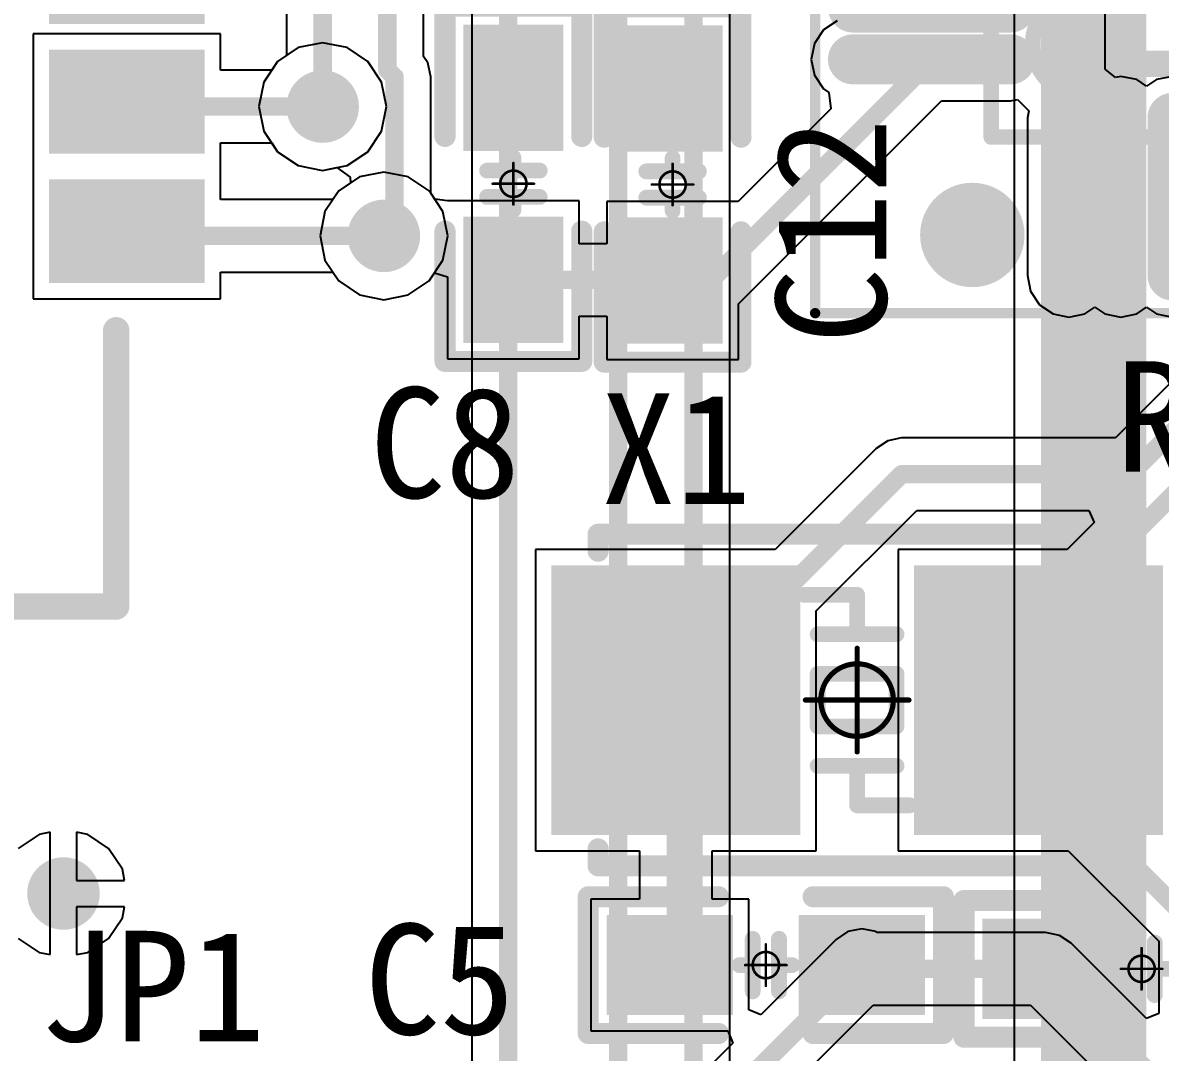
# Model space of a CAD drawing. Header units: millimetres. Extents: x 28 to 238, y 6 to 119.
# Drawn here: x 42.45 to 53.43, y 61.5 to 71.44 of the extents above; entities that cross this region are included whole.
import ezdxf

# ---------------------------------------------------------------- set-up
doc = ezdxf.new("R2010")
doc.units = ezdxf.units.MM
for name, color, linetype in [('BottomLayer', 5, 'Continuous'), ('KeepOutLayer', 6, 'Continuous'), ('Mechanical13', 56, 'Continuous'), ('Mechanical15', 56, 'Continuous'), ('MultiLayer', 9, 'Continuous'), ('TopLayer', 1, 'Continuous'), ('TopOverlay', 2, 'Continuous'), ('TopPaste', 8, 'Continuous'), ('TopSolder', 216, 'Continuous'), ('ViaHoleLayer', 16, 'Continuous')]:
    doc.layers.add(name, color=color, linetype=linetype)

# ---------------------------------------------------------------- blocks, each defined once
blk = doc.blocks.new('C_0603_M_17')
at = {"layer": 'Mechanical15'}
for points, const_width in [([(0.127, 0, 1), (-0.127, 0, 1)], 0.0254), ([(-0.006, 0.2, 1), (0.006, 0.2, 1)], 0.0127), ([(-0.206, 0, 1), (-0.194, 0, 1)], 0.0127), ([(-0.133, 0, 1), (-0.121, 0, 1)], 0.0127), ([(0.121, 0, 1), (0.133, 0, 1)], 0.0127), ([(0.194, 0, 1), (0.206, 0, 1)], 0.0127), ([(-0.006, -0.2, 1), (0.006, -0.2, 1)], 0.0127)]:
    blk.add_lwpolyline(points, format="xyb", close=True, dxfattribs=dict(at, const_width=const_width))
at = {"layer": 'Mechanical15', "const_width": 0.0254}
for points in [[(0, 0.2), (0, -0.2)], [(0.2, 0), (-0.2, 0)]]:
    blk.add_lwpolyline(points, dxfattribs=at)
at = {"layer": 'TopLayer'}
for points in [[(-1.435, -0.381), (-0.419, -0.381), (-1.435, 0.381), (-0.419, 0.381)], [(0.419, -0.381), (1.435, -0.381), (0.419, 0.381), (1.435, 0.381)]]:
    blk.add_solid(points, dxfattribs=at)
at = {"layer": 'TopOverlay'}
for points, const_width in [([(-0.457, 0.66), (-1.714, 0.66)], 0.203), ([(-1.714, 0.66), (-1.714, -0.66)], 0.203), ([(1.714, 0.66), (0.457, 0.66)], 0.203), ([(1.714, 0.66), (1.714, -0.66)], 0.203), ([(-0.127, 0.254), (-0.127, -0.254)], 0.152), ([(0.127, 0.254), (0.127, -0.254)], 0.152), ([(-0.127, 0), (-0.254, 0)], 0.152), ([(0.254, 0), (0.127, 0)], 0.152), ([(-0.457, -0.66), (-1.714, -0.66)], 0.203), ([(1.714, -0.66), (0.457, -0.66)], 0.203)]:
    blk.add_lwpolyline(points, dxfattribs=dict(at, const_width=const_width))
for points, const_width in [([(-1.765, 0.66, 1), (-1.664, 0.66, 1)], 0.102), ([(-1.765, 0.66, 1), (-1.664, 0.66, 1)], 0.102), ([(-0.508, 0.66, 1), (-0.406, 0.66, 1)], 0.102), ([(0.406, 0.66, 1), (0.508, 0.66, 1)], 0.102), ([(1.664, 0.66, 1), (1.765, 0.66, 1)], 0.102), ([(1.664, 0.66, 1), (1.765, 0.66, 1)], 0.102), ([(-0.165, 0.254, 1), (-0.089, 0.254, 1)], 0.0762), ([(0.089, 0.254, 1), (0.165, 0.254, 1)], 0.0762), ([(-0.292, 0, 1), (-0.216, 0, 1)], 0.0762), ([(-0.165, 0, 1), (-0.089, 0, 1)], 0.0762), ([(0.089, 0, 1), (0.165, 0, 1)], 0.0762), ([(0.216, 0, 1), (0.292, 0, 1)], 0.0762), ([(-0.165, -0.254, 1), (-0.089, -0.254, 1)], 0.0762), ([(0.089, -0.254, 1), (0.165, -0.254, 1)], 0.0762), ([(-1.765, -0.66, 1), (-1.664, -0.66, 1)], 0.102), ([(-1.765, -0.66, 1), (-1.664, -0.66, 1)], 0.102), ([(-0.508, -0.66, 1), (-0.406, -0.66, 1)], 0.102), ([(0.406, -0.66, 1), (0.508, -0.66, 1)], 0.102), ([(1.664, -0.66, 1), (1.765, -0.66, 1)], 0.102), ([(1.664, -0.66, 1), (1.765, -0.66, 1)], 0.102)]:
    blk.add_lwpolyline(points, format="xyb", close=True, dxfattribs=dict(at, const_width=const_width))
at = {"layer": 'TopPaste'}
for points in [[(-1.435, -0.381), (-0.419, -0.381), (-1.435, 0.381), (-0.419, 0.381)], [(0.419, -0.381), (1.435, -0.381), (0.419, 0.381), (1.435, 0.381)]]:
    blk.add_solid(points, dxfattribs=at)
at = {"layer": 'TopSolder'}
for points in [[(-1.537, -0.483), (-0.318, -0.483), (-1.537, 0.483), (-0.318, 0.483)], [(0.318, -0.483), (1.537, -0.483), (0.318, 0.483), (1.537, 0.483)]]:
    blk.add_solid(points, dxfattribs=at)
blk = doc.blocks.new('C_0603_M_18')
at = {"layer": 'Mechanical15'}
for points, const_width in [([(0.127, 0, 1), (-0.127, 0, 1)], 0.0254), ([(-0.006, 0.2, 1), (0.006, 0.2, 1)], 0.0127), ([(-0.206, 0, 1), (-0.194, 0, 1)], 0.0127), ([(-0.133, 0, 1), (-0.121, 0, 1)], 0.0127), ([(0.121, 0, 1), (0.133, 0, 1)], 0.0127), ([(0.194, 0, 1), (0.206, 0, 1)], 0.0127), ([(-0.006, -0.2, 1), (0.006, -0.2, 1)], 0.0127)]:
    blk.add_lwpolyline(points, format="xyb", close=True, dxfattribs=dict(at, const_width=const_width))
at = {"layer": 'Mechanical15', "const_width": 0.0254}
for points in [[(0, -0.2), (0, 0.2)], [(-0.2, 0), (0.2, 0)]]:
    blk.add_lwpolyline(points, dxfattribs=at)
at = {"layer": 'TopLayer'}
for points in [[(-1.435, -0.381), (-0.419, -0.381), (-1.435, 0.381), (-0.419, 0.381)], [(0.419, -0.381), (1.435, -0.381), (0.419, 0.381), (1.435, 0.381)]]:
    blk.add_solid(points, dxfattribs=at)
at = {"layer": 'TopOverlay'}
for points, const_width in [([(-1.714, 0.66), (-0.457, 0.66)], 0.203), ([(-1.714, -0.66), (-1.714, 0.66)], 0.203), ([(0.457, 0.66), (1.714, 0.66)], 0.203), ([(1.714, -0.66), (1.714, 0.66)], 0.203), ([(-0.127, -0.254), (-0.127, 0.254)], 0.152), ([(0.127, -0.254), (0.127, 0.254)], 0.152), ([(-0.254, 0), (-0.127, 0)], 0.152), ([(0.127, 0), (0.254, 0)], 0.152), ([(-1.714, -0.66), (-0.457, -0.66)], 0.203), ([(0.457, -0.66), (1.714, -0.66)], 0.203)]:
    blk.add_lwpolyline(points, dxfattribs=dict(at, const_width=const_width))
for points, const_width in [([(-1.765, 0.66, 1), (-1.664, 0.66, 1)], 0.102), ([(-1.765, 0.66, 1), (-1.664, 0.66, 1)], 0.102), ([(-0.508, 0.66, 1), (-0.406, 0.66, 1)], 0.102), ([(0.406, 0.66, 1), (0.508, 0.66, 1)], 0.102), ([(1.664, 0.66, 1), (1.765, 0.66, 1)], 0.102), ([(1.664, 0.66, 1), (1.765, 0.66, 1)], 0.102), ([(-0.165, 0.254, 1), (-0.089, 0.254, 1)], 0.0762), ([(0.089, 0.254, 1), (0.165, 0.254, 1)], 0.0762), ([(-0.292, 0, 1), (-0.216, 0, 1)], 0.0762), ([(-0.165, 0, 1), (-0.089, 0, 1)], 0.0762), ([(0.089, 0, 1), (0.165, 0, 1)], 0.0762), ([(0.216, 0, 1), (0.292, 0, 1)], 0.0762), ([(-0.165, -0.254, 1), (-0.089, -0.254, 1)], 0.0762), ([(0.089, -0.254, 1), (0.165, -0.254, 1)], 0.0762), ([(-1.765, -0.66, 1), (-1.664, -0.66, 1)], 0.102), ([(-1.765, -0.66, 1), (-1.664, -0.66, 1)], 0.102), ([(-0.508, -0.66, 1), (-0.406, -0.66, 1)], 0.102), ([(0.406, -0.66, 1), (0.508, -0.66, 1)], 0.102), ([(1.664, -0.66, 1), (1.765, -0.66, 1)], 0.102), ([(1.664, -0.66, 1), (1.765, -0.66, 1)], 0.102)]:
    blk.add_lwpolyline(points, format="xyb", close=True, dxfattribs=dict(at, const_width=const_width))
at = {"layer": 'TopPaste'}
for points in [[(-1.435, -0.381), (-0.419, -0.381), (-1.435, 0.381), (-0.419, 0.381)], [(0.419, -0.381), (1.435, -0.381), (0.419, 0.381), (1.435, 0.381)]]:
    blk.add_solid(points, dxfattribs=at)
at = {"layer": 'TopSolder'}
for points in [[(-1.537, -0.483), (-0.318, -0.483), (-1.537, 0.483), (-0.318, 0.483)], [(0.318, -0.483), (1.537, -0.483), (0.318, 0.483), (1.537, 0.483)]]:
    blk.add_solid(points, dxfattribs=at)
blk = doc.blocks.new('C_0603_M_20')
at = {"layer": 'Mechanical15'}
for points, const_width in [([(0.127, 0, 1), (-0.127, 0, 1)], 0.0254), ([(-0.006, 0.2, 1), (0.006, 0.2, 1)], 0.0127), ([(-0.206, 0, 1), (-0.194, 0, 1)], 0.0127), ([(-0.133, 0, 1), (-0.121, 0, 1)], 0.0127), ([(0.121, 0, 1), (0.133, 0, 1)], 0.0127), ([(0.194, 0, 1), (0.206, 0, 1)], 0.0127), ([(-0.006, -0.2, 1), (0.006, -0.2, 1)], 0.0127)]:
    blk.add_lwpolyline(points, format="xyb", close=True, dxfattribs=dict(at, const_width=const_width))
at = {"layer": 'Mechanical15', "const_width": 0.0254}
for points in [[(0, 0.2), (0, -0.2)], [(-0.2, 0), (0.2, 0)]]:
    blk.add_lwpolyline(points, dxfattribs=at)
at = {"layer": 'TopLayer'}
for points in [[(-1.435, -0.381), (-0.419, -0.381), (-1.435, 0.381), (-0.419, 0.381)], [(0.419, -0.381), (1.435, -0.381), (0.419, 0.381), (1.435, 0.381)]]:
    blk.add_solid(points, dxfattribs=at)
at = {"layer": 'TopOverlay'}
for points, const_width in [([(-1.714, 0.66), (-0.457, 0.66)], 0.203), ([(-1.714, 0.66), (-1.714, -0.66)], 0.203), ([(0.457, 0.66), (1.714, 0.66)], 0.203), ([(1.714, 0.66), (1.714, -0.66)], 0.203), ([(-0.127, 0.254), (-0.127, -0.254)], 0.152), ([(0.127, 0.254), (0.127, -0.254)], 0.152), ([(-0.254, 0), (-0.127, 0)], 0.152), ([(0.127, 0), (0.254, 0)], 0.152), ([(-1.714, -0.66), (-0.457, -0.66)], 0.203), ([(0.457, -0.66), (1.714, -0.66)], 0.203)]:
    blk.add_lwpolyline(points, dxfattribs=dict(at, const_width=const_width))
for points, const_width in [([(-1.765, 0.66, 1), (-1.664, 0.66, 1)], 0.102), ([(-1.765, 0.66, 1), (-1.664, 0.66, 1)], 0.102), ([(-0.508, 0.66, 1), (-0.406, 0.66, 1)], 0.102), ([(0.406, 0.66, 1), (0.508, 0.66, 1)], 0.102), ([(1.664, 0.66, 1), (1.765, 0.66, 1)], 0.102), ([(1.664, 0.66, 1), (1.765, 0.66, 1)], 0.102), ([(-0.165, 0.254, 1), (-0.089, 0.254, 1)], 0.0762), ([(0.089, 0.254, 1), (0.165, 0.254, 1)], 0.0762), ([(-0.292, 0, 1), (-0.216, 0, 1)], 0.0762), ([(-0.165, 0, 1), (-0.089, 0, 1)], 0.0762), ([(0.089, 0, 1), (0.165, 0, 1)], 0.0762), ([(0.216, 0, 1), (0.292, 0, 1)], 0.0762), ([(-0.165, -0.254, 1), (-0.089, -0.254, 1)], 0.0762), ([(0.089, -0.254, 1), (0.165, -0.254, 1)], 0.0762), ([(-1.765, -0.66, 1), (-1.664, -0.66, 1)], 0.102), ([(-1.765, -0.66, 1), (-1.664, -0.66, 1)], 0.102), ([(-0.508, -0.66, 1), (-0.406, -0.66, 1)], 0.102), ([(0.406, -0.66, 1), (0.508, -0.66, 1)], 0.102), ([(1.664, -0.66, 1), (1.765, -0.66, 1)], 0.102), ([(1.664, -0.66, 1), (1.765, -0.66, 1)], 0.102)]:
    blk.add_lwpolyline(points, format="xyb", close=True, dxfattribs=dict(at, const_width=const_width))
at = {"layer": 'TopPaste'}
for points in [[(-1.435, -0.381), (-0.419, -0.381), (-1.435, 0.381), (-0.419, 0.381)], [(0.419, -0.381), (1.435, -0.381), (0.419, 0.381), (1.435, 0.381)]]:
    blk.add_solid(points, dxfattribs=at)
at = {"layer": 'TopSolder'}
for points in [[(-1.537, -0.483), (-0.318, -0.483), (-1.537, 0.483), (-0.318, 0.483)], [(0.318, -0.483), (1.537, -0.483), (0.318, 0.483), (1.537, 0.483)]]:
    blk.add_solid(points, dxfattribs=at)
blk = doc.blocks.new('C_0603_M_22')
at = {"layer": 'Mechanical15'}
for points, const_width in [([(0.127, 0, 1), (-0.127, 0, 1)], 0.0254), ([(-0.006, 0.2, 1), (0.006, 0.2, 1)], 0.0127), ([(-0.206, 0, 1), (-0.194, 0, 1)], 0.0127), ([(-0.133, 0, 1), (-0.121, 0, 1)], 0.0127), ([(0.121, 0, 1), (0.133, 0, 1)], 0.0127), ([(0.194, 0, 1), (0.206, 0, 1)], 0.0127), ([(-0.006, -0.2, 1), (0.006, -0.2, 1)], 0.0127)]:
    blk.add_lwpolyline(points, format="xyb", close=True, dxfattribs=dict(at, const_width=const_width))
at = {"layer": 'Mechanical15', "const_width": 0.0254}
for points in [[(0, 0.2), (0, -0.2)], [(-0.2, 0), (0.2, 0)]]:
    blk.add_lwpolyline(points, dxfattribs=at)
at = {"layer": 'TopLayer'}
for points in [[(-1.435, -0.381), (-0.419, -0.381), (-1.435, 0.381), (-0.419, 0.381)], [(0.419, -0.381), (1.435, -0.381), (0.419, 0.381), (1.435, 0.381)]]:
    blk.add_solid(points, dxfattribs=at)
at = {"layer": 'TopOverlay'}
for points, const_width in [([(-1.714, 0.66), (-0.457, 0.66)], 0.203), ([(-1.714, 0.66), (-1.714, -0.66)], 0.203), ([(0.457, 0.66), (1.714, 0.66)], 0.203), ([(1.714, 0.66), (1.714, -0.66)], 0.203), ([(-0.127, 0.254), (-0.127, -0.254)], 0.152), ([(0.127, 0.254), (0.127, -0.254)], 0.152), ([(-0.254, 0), (-0.127, 0)], 0.152), ([(0.127, 0), (0.254, 0)], 0.152), ([(-1.714, -0.66), (-0.457, -0.66)], 0.203), ([(0.457, -0.66), (1.714, -0.66)], 0.203)]:
    blk.add_lwpolyline(points, dxfattribs=dict(at, const_width=const_width))
for points, const_width in [([(-1.765, 0.66, 1), (-1.664, 0.66, 1)], 0.102), ([(-1.765, 0.66, 1), (-1.664, 0.66, 1)], 0.102), ([(-0.508, 0.66, 1), (-0.406, 0.66, 1)], 0.102), ([(0.406, 0.66, 1), (0.508, 0.66, 1)], 0.102), ([(1.664, 0.66, 1), (1.765, 0.66, 1)], 0.102), ([(1.664, 0.66, 1), (1.765, 0.66, 1)], 0.102), ([(-0.165, 0.254, 1), (-0.089, 0.254, 1)], 0.0762), ([(0.089, 0.254, 1), (0.165, 0.254, 1)], 0.0762), ([(-0.292, 0, 1), (-0.216, 0, 1)], 0.0762), ([(-0.165, 0, 1), (-0.089, 0, 1)], 0.0762), ([(0.089, 0, 1), (0.165, 0, 1)], 0.0762), ([(0.216, 0, 1), (0.292, 0, 1)], 0.0762), ([(-0.165, -0.254, 1), (-0.089, -0.254, 1)], 0.0762), ([(0.089, -0.254, 1), (0.165, -0.254, 1)], 0.0762), ([(-1.765, -0.66, 1), (-1.664, -0.66, 1)], 0.102), ([(-1.765, -0.66, 1), (-1.664, -0.66, 1)], 0.102), ([(-0.508, -0.66, 1), (-0.406, -0.66, 1)], 0.102), ([(0.406, -0.66, 1), (0.508, -0.66, 1)], 0.102), ([(1.664, -0.66, 1), (1.765, -0.66, 1)], 0.102), ([(1.664, -0.66, 1), (1.765, -0.66, 1)], 0.102)]:
    blk.add_lwpolyline(points, format="xyb", close=True, dxfattribs=dict(at, const_width=const_width))
at = {"layer": 'TopPaste'}
for points in [[(-1.435, -0.381), (-0.419, -0.381), (-1.435, 0.381), (-0.419, 0.381)], [(0.419, -0.381), (1.435, -0.381), (0.419, 0.381), (1.435, 0.381)]]:
    blk.add_solid(points, dxfattribs=at)
at = {"layer": 'TopSolder'}
for points in [[(-1.537, -0.483), (-0.318, -0.483), (-1.537, 0.483), (-0.318, 0.483)], [(0.318, -0.483), (1.537, -0.483), (0.318, 0.483), (1.537, 0.483)]]:
    blk.add_solid(points, dxfattribs=at)
blk = doc.blocks.new('MX_1_25_LS_3P_33')
at = {"layer": 'TopLayer'}
for points in [[(3.339, 1.611), (4.139, 1.611), (3.339, 2.911), (4.139, 2.911)], [(4.589, 1.611), (5.389, 1.611), (4.589, 2.911), (5.389, 2.911)]]:
    blk.add_solid(points, dxfattribs=at)
at = {"layer": 'TopOverlay', "const_width": 0.254}
for points in [[(8.613, 2.159), (5.946, 2.159)], [(8.613, 1.168), (8.613, 2.159)]]:
    blk.add_lwpolyline(points, dxfattribs=at)
at = {"layer": 'TopOverlay', "const_width": 0.127}
for points in [[(5.882, 2.159, 1), (6.009, 2.159, 1)], [(8.549, 2.159, 1), (8.676, 2.159, 1)], [(8.549, 2.159, 1), (8.676, 2.159, 1)], [(8.549, 1.168, 1), (8.676, 1.168, 1)]]:
    blk.add_lwpolyline(points, format="xyb", close=True, dxfattribs=at)
at = {"layer": 'TopPaste'}
for points in [[(3.339, 1.611), (4.139, 1.611), (3.339, 2.911), (4.139, 2.911)], [(4.589, 1.611), (5.389, 1.611), (4.589, 2.911), (5.389, 2.911)]]:
    blk.add_solid(points, dxfattribs=at)
at = {"layer": 'TopSolder'}
for points in [[(1.988, 1.509), (2.991, 1.509), (1.988, 3.012), (2.991, 3.012)], [(3.238, 1.509), (4.241, 1.509), (3.238, 3.012), (4.241, 3.012)], [(4.488, 1.509), (5.491, 1.509), (4.488, 3.012), (5.491, 3.012)]]:
    blk.add_solid(points, dxfattribs=at)
blk = doc.blocks.new('LQFP48_7X7_N_57')
at = {"layer": 'Mechanical13', "const_width": 0.15}
for points in [[(-3.5, -3.5), (-3.5, 3.5)], [(-3.5, -3.5), (3.5, -3.5)]]:
    blk.add_lwpolyline(points, dxfattribs=at)
at = {"layer": 'Mechanical13'}
for points, const_width in [([(-2.1, -2.6, 1), (-3.1, -2.6, 1)], 0.15), ([(-3.137, -2.6, 1), (-3.062, -2.6, 1)], 0.075), ([(-2.138, -2.6, 1), (-2.063, -2.6, 1)], 0.075), ([(-3.538, -3.5, 1), (-3.463, -3.5, 1)], 0.075), ([(-3.538, -3.5, 1), (-3.463, -3.5, 1)], 0.075)]:
    blk.add_lwpolyline(points, format="xyb", close=True, dxfattribs=dict(at, const_width=const_width))
at = {"layer": 'Mechanical15', "const_width": 0.1}
for points in [[(-5.2, 5.2), (-5.2, -5.2)], [(-5.2, -5.2), (5.2, -5.2)]]:
    blk.add_lwpolyline(points, dxfattribs=at)
at = {"layer": 'Mechanical15', "const_width": 0.05}
blk.add_lwpolyline([(-5.225, -5.2, 1), (-5.175, -5.2, 1)], format="xyb", close=True, dxfattribs=at)
blk.add_lwpolyline([(-5.225, -5.2, 1), (-5.175, -5.2, 1)], format="xyb", close=True, dxfattribs=at)
at = {"layer": 'TopLayer', "const_width": 0.279}
for points in [[(-4.836, -2.75), (-3.315, -2.75)], [(-2.75, -4.836), (-2.75, -3.315)], [(-2.25, -4.836), (-2.25, -3.315)], [(-1.75, -4.836), (-1.75, -3.315)]]:
    blk.add_lwpolyline(points, dxfattribs=at)
at = {"layer": 'TopLayer', "const_width": 0.14}
for points in [[(-4.906, -2.75, 1), (-4.766, -2.75, 1)], [(-3.385, -2.75, 1), (-3.245, -2.75, 1)], [(-2.82, -3.315, 1), (-2.68, -3.315, 1)], [(-2.32, -3.315, 1), (-2.18, -3.315, 1)], [(-1.82, -3.315, 1), (-1.68, -3.315, 1)], [(-2.82, -4.836, 1), (-2.68, -4.836, 1)], [(-2.32, -4.836, 1), (-2.18, -4.836, 1)], [(-1.82, -4.836, 1), (-1.68, -4.836, 1)]]:
    blk.add_lwpolyline(points, format="xyb", close=True, dxfattribs=at)
at = {"layer": 'TopOverlay', "const_width": 0.254}
for points in [[(-2.794, -2.794), (-2.794, 2.794)], [(-2.794, -2.794), (2.794, -2.794)]]:
    blk.add_lwpolyline(points, dxfattribs=at)
at = {"layer": 'TopOverlay'}
for points, const_width in [([(-2.857, -2.794, 1), (-2.731, -2.794, 1)], 0.127), ([(-2.857, -2.794, 1), (-2.731, -2.794, 1)], 0.127), ([(-3.433, -4.445, 1), (-3.933, -4.445, 1)], 0.508), ([(-4.06, -4.445, 1), (-3.806, -4.445, 1)], 0.254), ([(-3.56, -4.445, 1), (-3.306, -4.445, 1)], 0.254)]:
    blk.add_lwpolyline(points, format="xyb", close=True, dxfattribs=dict(at, const_width=const_width))
at = {"layer": 'TopPaste', "const_width": 0.279}
for points in [[(-4.836, -2.75), (-3.315, -2.75)], [(-2.75, -4.836), (-2.75, -3.315)], [(-2.25, -4.836), (-2.25, -3.315)], [(-1.75, -4.836), (-1.75, -3.315)]]:
    blk.add_lwpolyline(points, dxfattribs=at)
at = {"layer": 'TopPaste', "const_width": 0.14}
for points in [[(-4.906, -2.75, 1), (-4.766, -2.75, 1)], [(-3.385, -2.75, 1), (-3.245, -2.75, 1)], [(-2.82, -3.315, 1), (-2.68, -3.315, 1)], [(-2.32, -3.315, 1), (-2.18, -3.315, 1)], [(-1.82, -3.315, 1), (-1.68, -3.315, 1)], [(-2.82, -4.836, 1), (-2.68, -4.836, 1)], [(-2.32, -4.836, 1), (-2.18, -4.836, 1)], [(-1.82, -4.836, 1), (-1.68, -4.836, 1)]]:
    blk.add_lwpolyline(points, format="xyb", close=True, dxfattribs=at)
at = {"layer": 'TopSolder', "const_width": 0.483}
for points in [[(-4.836, -2.25), (-3.315, -2.25)], [(-4.836, -2.75), (-3.315, -2.75)], [(-2.75, -4.836), (-2.75, -3.315)], [(-2.25, -4.836), (-2.25, -3.315)], [(-1.75, -4.836), (-1.75, -3.315)]]:
    blk.add_lwpolyline(points, dxfattribs=at)
at = {"layer": 'TopSolder', "const_width": 0.241}
for points in [[(-4.956, -2.25, 1), (-4.715, -2.25, 1)], [(-3.436, -2.25, 1), (-3.194, -2.25, 1)], [(-4.956, -2.75, 1), (-4.715, -2.75, 1)], [(-3.436, -2.75, 1), (-3.194, -2.75, 1)], [(-2.871, -3.315, 1), (-2.629, -3.315, 1)], [(-2.371, -3.315, 1), (-2.129, -3.315, 1)], [(-1.871, -3.315, 1), (-1.629, -3.315, 1)], [(-2.871, -4.836, 1), (-2.629, -4.836, 1)], [(-2.371, -4.836, 1), (-2.129, -4.836, 1)], [(-1.871, -4.836, 1), (-1.629, -4.836, 1)]]:
    blk.add_lwpolyline(points, format="xyb", close=True, dxfattribs=at)
blk = doc.blocks.new('OSC_5032_2P_60')
at = {"layer": 'Mechanical15', "const_width": 0.05}
for points in [[(0, -0.5), (0, 0.5)], [(-0.5, 0), (0.5, 0)]]:
    blk.add_lwpolyline(points, dxfattribs=at)
at = {"layer": 'Mechanical15'}
for points, const_width in [([(-0.012, 0.5, 1), (0.013, 0.5, 1)], 0.025), ([(0.35, 0, 1), (-0.35, 0, 1)], 0.05), ([(-0.512, 0, 1), (-0.487, 0, 1)], 0.025), ([(-0.362, 0, 1), (-0.337, 0, 1)], 0.025), ([(0.338, 0, 1), (0.363, 0, 1)], 0.025), ([(0.488, 0, 1), (0.513, 0, 1)], 0.025), ([(-0.012, -0.5, 1), (0.013, -0.5, 1)], 0.025)]:
    blk.add_lwpolyline(points, format="xyb", close=True, dxfattribs=dict(at, const_width=const_width))
at = {"layer": 'TopLayer'}
for points in [[(-0.65, -1.2), (-0.65, 1.2), (-2.85, -1.2), (-2.85, 1.2)], [(2.85, -1.2), (2.85, 1.2), (0.65, -1.2), (0.65, 1.2)]]:
    blk.add_solid(points, dxfattribs=at)
at = {"layer": 'TopOverlay'}
for points, const_width in [([(-2.5, 1.437), (-2.5, 1.6)], 0.203), ([(-2.5, 1.6), (2.5, 1.6)], 0.203), ([(2.5, 1.437), (2.5, 1.6)], 0.203), ([(-0.508, 1.016), (0, 1.016)], 0.152), ([(0, 0.635), (0, 1.016)], 0.152), ([(-0.381, 0.635), (0.381, 0.635)], 0.152), ([(-0.381, -0.254), (-0.381, 0.254)], 0.152), ([(-0.381, 0.254), (0.381, 0.254)], 0.152), ([(0.381, -0.254), (0.381, 0.254)], 0.152), ([(-0.381, -0.254), (0.381, -0.254)], 0.152), ([(-0.381, -0.635), (0.381, -0.635)], 0.152), ([(0, -1.016), (0, -0.635)], 0.152), ([(0, -1.016), (0.381, -1.016)], 0.152), ([(0.381, -1.016), (0.508, -1.016)], 0.152), ([(-2.5, -1.6), (-2.5, -1.437)], 0.203), ([(2.5, -1.6), (2.5, -1.437)], 0.203), ([(-2.5, -1.6), (2.5, -1.6)], 0.203)]:
    blk.add_lwpolyline(points, dxfattribs=dict(at, const_width=const_width))
for points, const_width in [([(-2.551, 1.6, 1), (-2.449, 1.6, 1)], 0.102), ([(-2.551, 1.6, 1), (-2.449, 1.6, 1)], 0.102), ([(2.449, 1.6, 1), (2.551, 1.6, 1)], 0.102), ([(2.449, 1.6, 1), (2.551, 1.6, 1)], 0.102), ([(-2.551, 1.437, 1), (-2.449, 1.437, 1)], 0.102), ([(2.449, 1.437, 1), (2.551, 1.437, 1)], 0.102), ([(-0.546, 1.016, 1), (-0.47, 1.016, 1)], 0.0762), ([(-0.038, 1.016, 1), (0.038, 1.016, 1)], 0.0762), ([(-0.038, 1.016, 1), (0.038, 1.016, 1)], 0.0762), ([(-0.419, 0.635, 1), (-0.343, 0.635, 1)], 0.0762), ([(-0.038, 0.635, 1), (0.038, 0.635, 1)], 0.0762), ([(0.343, 0.635, 1), (0.419, 0.635, 1)], 0.0762), ([(-0.419, 0.254, 1), (-0.343, 0.254, 1)], 0.0762), ([(-0.419, 0.254, 1), (-0.343, 0.254, 1)], 0.0762), ([(0.343, 0.254, 1), (0.419, 0.254, 1)], 0.0762), ([(0.343, 0.254, 1), (0.419, 0.254, 1)], 0.0762), ([(-0.419, -0.254, 1), (-0.343, -0.254, 1)], 0.0762), ([(-0.419, -0.254, 1), (-0.343, -0.254, 1)], 0.0762), ([(0.343, -0.254, 1), (0.419, -0.254, 1)], 0.0762), ([(0.343, -0.254, 1), (0.419, -0.254, 1)], 0.0762), ([(-0.419, -0.635, 1), (-0.343, -0.635, 1)], 0.0762), ([(-0.038, -0.635, 1), (0.038, -0.635, 1)], 0.0762), ([(0.343, -0.635, 1), (0.419, -0.635, 1)], 0.0762), ([(-0.038, -1.016, 1), (0.038, -1.016, 1)], 0.0762), ([(-0.038, -1.016, 1), (0.038, -1.016, 1)], 0.0762), ([(0.343, -1.016, 1), (0.419, -1.016, 1)], 0.0762), ([(0.343, -1.016, 1), (0.419, -1.016, 1)], 0.0762), ([(0.47, -1.016, 1), (0.546, -1.016, 1)], 0.0762), ([(-2.551, -1.437, 1), (-2.449, -1.437, 1)], 0.102), ([(2.449, -1.437, 1), (2.551, -1.437, 1)], 0.102), ([(-2.551, -1.6, 1), (-2.449, -1.6, 1)], 0.102), ([(-2.551, -1.6, 1), (-2.449, -1.6, 1)], 0.102), ([(2.449, -1.6, 1), (2.551, -1.6, 1)], 0.102), ([(2.449, -1.6, 1), (2.551, -1.6, 1)], 0.102)]:
    blk.add_lwpolyline(points, format="xyb", close=True, dxfattribs=dict(at, const_width=const_width))
at = {"layer": 'TopPaste'}
for points in [[(-0.65, -1.2), (-0.65, 1.2), (-2.85, -1.2), (-2.85, 1.2)], [(2.85, -1.2), (2.85, 1.2), (0.65, -1.2), (0.65, 1.2)]]:
    blk.add_solid(points, dxfattribs=at)
at = {"layer": 'TopSolder'}
for points in [[(-0.548, -1.302), (-0.548, 1.302), (-2.952, -1.302), (-2.952, 1.302)], [(2.952, -1.302), (2.952, 1.302), (0.548, -1.302), (0.548, 1.302)]]:
    blk.add_solid(points, dxfattribs=at)

msp = doc.modelspace()

# ---------------------------------------------------------------- linework, layer by layer
msp.add_circle((70.558, 67.272), 39.25)
at = {"layer": 'BottomLayer'}
for p, q in [((44.995, 80.379), (44.995, 71.12)), ((52.018, 80.46), (52.018, 54.626)), ((46.318, 71.111), (46.318, 79.676)), ((46.784, 79.364), (46.784, 60.918)), ((49.273, 52.488), (49.273, 73.648)), ((44.909, 71.062), (44.775, 70.863)), ((44.995, 71.12), (44.909, 71.062)), ((46.36, 71.048), (46.318, 71.111)), ((46.387, 70.914), (46.36, 71.048)), ((44.775, 70.863), (44.729, 70.627)), ((46.387, 69.791), (46.387, 70.914)), ((46.387, 70.914), (46.387, 70.914)), ((44.729, 70.627), (44.775, 70.391)), ((44.775, 70.391), (44.909, 70.191)), ((44.909, 70.191), (45.109, 70.058)), ((45.109, 70.058), (45.344, 70.011)), ((45.344, 70.011), (45.48, 70.038)), ((45.48, 70.038), (45.61, 69.946)), ((45.61, 69.946), (45.614, 69.891)), ((45.614, 69.891), (45.5, 69.815)), ((45.5, 69.815), (45.366, 69.615)), ((46.504, 69.615), (46.387, 69.791)), ((45.366, 69.615), (45.32, 69.379)), ((46.551, 69.379), (46.504, 69.615)), ((45.32, 69.379), (45.366, 69.144)), ((46.504, 69.144), (46.551, 69.379)), ((45.366, 69.144), (45.5, 68.944)), ((46.371, 68.944), (46.504, 69.144)), ((45.5, 68.944), (45.7, 68.81)), ((46.171, 68.81), (46.371, 68.944)), ((45.7, 68.81), (45.935, 68.763)), ((45.935, 68.763), (46.171, 68.81)), ((42.606, 63.601), (42.406, 63.468)), ((42.715, 63.623), (42.606, 63.601)), ((42.715, 63.032), (42.715, 63.623)), ((43.077, 63.601), (42.969, 63.623)), ((42.969, 63.623), (42.969, 63.159)), ((43.277, 63.468), (43.077, 63.601)), ((43.411, 63.268), (43.277, 63.468)), ((43.432, 63.159), (43.411, 63.268)), ((42.969, 63.159), (43.432, 63.159)), ((42.715, 62.442), (42.715, 63.032)), ((43.432, 62.905), (42.969, 62.905)), ((42.969, 62.905), (42.969, 62.442)), ((43.411, 62.797), (43.432, 62.905)), ((43.277, 62.597), (43.411, 62.797)), ((42.406, 62.597), (42.606, 62.463)), ((43.077, 62.463), (43.277, 62.597)), ((42.606, 62.463), (42.715, 62.442)), ((42.969, 62.442), (43.077, 62.463))]:
    msp.add_line(p, q, dxfattribs=at)
for points, const_width in [([(52.787, 50.783), (52.787, 87.725)], 1.016), ([(45.344, 70.627), (45.344, 80.379)], 0.178), ([(47.134, 60.425), (47.134, 79.857)], 0.178), ([(45.968, 70.983), (45.968, 79.821)], 0.178), ([(48.196, 52.346), (48.196, 74.945)], 0.178), ([(48.923, 52.343), (48.923, 74.141)], 0.178), ([(45.968, 70.983), (46.037, 70.914)], 0.178), ([(46.037, 69.481), (46.037, 70.914)], 0.178), ([(45.935, 69.379), (46.037, 69.481)], 0.178)]:
    msp.add_lwpolyline(points, dxfattribs=dict(at, const_width=const_width))
for points, const_width in [([(45.924, 70.983, 1), (46.013, 70.983, 1)], 0.0889), ([(45.924, 70.983, 1), (46.013, 70.983, 1)], 0.0889), ([(45.169, 70.627, 1), (45.519, 70.627, 1)], 0.35), ([(45.993, 70.914, 1), (46.082, 70.914, 1)], 0.0889), ([(45.993, 70.914, 1), (46.082, 70.914, 1)], 0.0889), ([(45.3, 70.627, 1), (45.389, 70.627, 1)], 0.0889), ([(45.76, 69.379, 1), (46.11, 69.379, 1)], 0.35), ([(45.993, 69.481, 1), (46.082, 69.481, 1)], 0.0889), ([(45.993, 69.481, 1), (46.082, 69.481, 1)], 0.0889), ([(45.891, 69.379, 1), (45.98, 69.379, 1)], 0.0889), ([(42.667, 63.032, 1), (43.017, 63.032, 1)], 0.35)]:
    msp.add_lwpolyline(points, format="xyb", close=True, dxfattribs=dict(at, const_width=const_width))
at = {"layer": 'KeepOutLayer', "const_width": 0.00645}
msp.add_lwpolyline([(34.052, 52.857, -3.804617), (64.049, 28.566)], format="xyb", dxfattribs=at)
msp.add_lwpolyline([(34.052, 52.857, -3.804617), (64.049, 28.566)], format="xyb", dxfattribs=at)
at = {"layer": 'MultiLayer', "const_width": 0.35}
for points in [[(45.169, 70.627, 1), (45.519, 70.627, 1)], [(45.76, 69.379, 1), (46.11, 69.379, 1)], [(42.667, 63.032, 1), (43.017, 63.032, 1)]]:
    msp.add_lwpolyline(points, format="xyb", close=True, dxfattribs=at)
at = {"layer": 'TopLayer'}
for p, q in [((52.898, 70.989), (52.898, 76.316)), ((50.309, 71.454), (50.178, 71.367)), ((44.357, 71.329), (42.549, 71.329)), ((42.549, 71.329), (42.549, 70.021)), ((44.357, 70.977), (44.357, 71.329)), ((50.178, 71.367), (50.091, 71.236)), ((45.109, 71.196), (44.909, 71.062)), ((45.344, 71.243), (45.109, 71.196)), ((45.58, 71.196), (45.344, 71.243)), ((45.78, 71.062), (45.58, 71.196)), ((50.091, 71.236), (50.061, 71.083)), ((44.909, 71.062), (44.852, 70.977)), ((45.913, 70.863), (45.78, 71.062)), ((50.061, 71.083), (50.091, 70.929)), ((44.852, 70.977), (44.357, 70.977)), ((52.996, 70.909), (52.898, 70.989)), ((45.96, 70.627), (45.913, 70.863)), ((50.091, 70.929), (50.178, 70.799)), ((53.048, 70.919), (52.996, 70.909)), ((53.202, 70.889), (53.048, 70.919)), ((53.298, 70.824), (53.202, 70.889)), ((53.394, 70.889), (53.298, 70.824)), ((53.548, 70.919), (53.394, 70.889)), ((50.178, 70.799), (50.23, 70.764)), ((50.23, 70.764), (50.249, 70.604)), ((45.913, 70.391), (45.96, 70.627)), ((50.249, 70.604), (49.355, 69.71)), ((49.357, 68.723), (51.316, 70.681)), ((51.316, 70.681), (51.983, 70.681)), ((51.983, 70.681), (52.052, 70.695)), ((52.052, 70.695), (52.16, 70.587)), ((52.16, 70.587), (52.147, 70.518)), ((52.147, 70.518), (52.147, 68.997)), ((45.78, 70.191), (45.913, 70.391)), ((44.357, 69.729), (44.357, 70.277)), ((44.357, 70.277), (44.852, 70.277)), ((44.852, 70.277), (44.909, 70.191)), ((44.909, 70.191), (45.109, 70.058)), ((45.58, 70.058), (45.78, 70.191)), ((45.109, 70.058), (45.344, 70.011)), ((45.344, 70.011), (45.58, 70.058)), ((42.549, 70.021), (42.549, 68.771)), ((45.7, 69.948), (45.5, 69.815)), ((45.935, 69.995), (45.7, 69.948)), ((46.171, 69.948), (45.935, 69.995)), ((46.371, 69.815), (46.171, 69.948)), ((45.443, 69.729), (44.357, 69.729)), ((45.5, 69.815), (45.443, 69.729)), ((46.426, 69.732), (46.371, 69.815)), ((46.55, 69.716), (46.426, 69.732)), ((46.55, 69.716), (46.55, 69.716)), ((46.55, 69.716), (46.55, 69.716)), ((47.82, 69.716), (46.55, 69.716)), ((47.82, 69.304), (47.82, 69.716)), ((49.355, 69.71), (48.087, 69.71)), ((48.087, 69.71), (48.087, 69.304)), ((48.087, 69.304), (47.82, 69.304)), ((44.357, 68.771), (44.357, 69.03)), ((44.357, 69.03), (45.443, 69.03)), ((45.443, 69.03), (45.5, 68.944)), ((46.371, 68.944), (46.423, 69.022)), ((46.423, 69.022), (46.55, 68.984)), ((46.55, 68.984), (46.55, 68.192)), ((52.147, 68.997), (52.177, 68.844)), ((45.5, 68.944), (45.7, 68.81)), ((46.171, 68.81), (46.371, 68.944)), ((42.549, 68.771), (44.357, 68.771)), ((45.7, 68.81), (45.935, 68.763)), ((45.935, 68.763), (46.171, 68.81)), ((52.177, 68.844), (52.264, 68.713)), ((49.357, 68.186), (49.357, 68.723)), ((52.264, 68.713), (52.394, 68.626)), ((52.394, 68.626), (52.548, 68.596)), ((52.548, 68.596), (52.702, 68.626)), ((52.702, 68.626), (52.798, 68.691)), ((52.798, 68.691), (52.894, 68.626)), ((52.894, 68.626), (53.048, 68.596)), ((53.048, 68.596), (53.202, 68.626)), ((53.202, 68.626), (53.298, 68.691)), ((53.298, 68.691), (53.394, 68.626)), ((53.394, 68.626), (53.548, 68.596)), ((47.82, 68.192), (47.82, 68.605)), ((47.82, 68.605), (48.087, 68.605)), ((48.087, 68.605), (48.087, 68.186)), ((54.041, 68.475), (52.996, 67.429)), ((46.55, 68.192), (47.82, 68.192)), ((48.087, 68.186), (49.357, 68.186)), ((50.933, 67.429), (50.8, 67.402)), ((52.996, 67.429), (50.933, 67.429)), ((50.933, 67.429), (50.933, 67.429)), ((50.686, 67.327), (49.713, 66.353)), ((50.8, 67.402), (50.686, 67.327)), ((50.107, 65.759), (51.078, 66.73)), ((51.078, 66.73), (52.741, 66.73)), ((52.741, 66.73), (52.79, 66.612)), ((52.79, 66.612), (52.531, 66.353)), ((49.713, 66.353), (47.399, 66.353)), ((47.399, 66.353), (47.399, 63.445)), ((52.531, 66.353), (50.899, 66.353)), ((50.899, 66.353), (50.899, 63.445)), ((50.107, 63.445), (50.107, 65.759)), ((47.399, 63.445), (48.404, 63.445)), ((48.404, 63.445), (48.404, 62.976)), ((49.103, 62.976), (49.103, 63.445)), ((49.103, 63.445), (50.107, 63.445)), ((50.899, 63.445), (52.541, 63.445)), ((52.541, 63.445), (53.414, 62.573)), ((48.404, 62.976), (47.933, 62.976)), ((47.933, 62.976), (47.933, 61.706)), ((49.457, 62.976), (49.103, 62.976)), ((49.457, 61.909), (49.457, 62.976)), ((50.302, 62.588), (49.574, 61.861)), ((50.415, 62.664), (50.302, 62.588)), ((50.549, 62.691), (50.415, 62.664)), ((50.683, 62.664), (50.549, 62.691)), ((50.697, 62.655), (50.683, 62.664)), ((52.322, 62.655), (50.697, 62.655)), ((52.456, 62.628), (52.322, 62.655)), ((52.569, 62.552), (52.456, 62.628)), ((53.297, 61.825), (52.569, 62.552)), ((53.414, 62.573), (53.414, 61.873)), ((49.58, 60.878), (50.658, 61.955)), ((50.658, 61.955), (52.177, 61.955)), ((52.177, 61.955), (53.286, 60.847)), ((49.574, 61.861), (49.457, 61.909)), ((53.414, 61.873), (53.297, 61.825)), ((47.933, 61.706), (49.254, 61.706)), ((49.254, 61.706), (49.302, 61.589)), ((49.302, 61.589), (48.984, 61.27))]:
    msp.add_line(p, q, dxfattribs=at)
at = {"layer": 'TopLayer', "const_width": 0.178}
for points in [[(52.548, 69.757), (52.548, 77.908)], [(49.088, 68.948), (51.223, 71.083)], [(51.223, 71.083), (52.524, 71.083)], [(43.453, 70.675), (43.501, 70.627)], [(43.501, 70.627), (45.344, 70.627)], [(43.498, 69.379), (45.935, 69.379)], [(47.185, 68.954), (48.722, 68.954)], [(48.722, 68.948), (49.088, 68.948)], [(53.14, 67.079), (54.548, 68.487)], [(52.253, 65.582), (55.048, 68.376)], [(48.753, 64.899), (50.933, 67.079)], [(50.933, 67.079), (53.14, 67.079)], [(52.253, 64.899), (52.253, 65.582)], [(48.753, 62.4), (48.753, 64.899)], [(52.253, 64.228), (52.253, 64.899)], [(52.253, 64.228), (54.176, 62.305)], [(49.231, 61.023), (50.549, 62.341)], [(50.549, 62.341), (50.585, 62.305)], [(50.585, 62.305), (52.322, 62.305)], [(52.322, 62.305), (53.533, 61.094)]]:
    msp.add_lwpolyline(points, dxfattribs=at)
at = {"layer": 'TopLayer'}
for points, const_width in [([(51.178, 71.083, 1), (51.267, 71.083, 1)], 0.0889), ([(51.178, 71.083, 1), (51.267, 71.083, 1)], 0.0889), ([(52.479, 71.083, 1), (52.568, 71.083, 1)], 0.0889), ([(45.169, 70.627, 1), (45.519, 70.627, 1)], 0.35), ([(43.408, 70.675, 1), (43.497, 70.675, 1)], 0.0889), ([(43.456, 70.627, 1), (43.545, 70.627, 1)], 0.0889), ([(43.456, 70.627, 1), (43.545, 70.627, 1)], 0.0889), ([(45.3, 70.627, 1), (45.389, 70.627, 1)], 0.0889), ([(52.504, 69.757, 1), (52.592, 69.757, 1)], 0.0889), ([(45.76, 69.379, 1), (46.11, 69.379, 1)], 0.35), ([(43.454, 69.379, 1), (43.543, 69.379, 1)], 0.0889), ([(45.891, 69.379, 1), (45.98, 69.379, 1)], 0.0889), ([(47.141, 68.954, 1), (47.23, 68.954, 1)], 0.0889), ([(48.677, 68.954, 1), (48.766, 68.954, 1)], 0.0889), ([(48.677, 68.948, 1), (48.766, 68.948, 1)], 0.0889), ([(49.043, 68.948, 1), (49.132, 68.948, 1)], 0.0889), ([(49.043, 68.948, 1), (49.132, 68.948, 1)], 0.0889), ([(50.889, 67.079, 1), (50.978, 67.079, 1)], 0.0889), ([(50.889, 67.079, 1), (50.978, 67.079, 1)], 0.0889), ([(53.096, 67.079, 1), (53.185, 67.079, 1)], 0.0889), ([(53.096, 67.079, 1), (53.185, 67.079, 1)], 0.0889), ([(52.209, 65.582, 1), (52.298, 65.582, 1)], 0.0889), ([(52.209, 65.582, 1), (52.298, 65.582, 1)], 0.0889), ([(48.709, 64.899, 1), (48.798, 64.899, 1)], 0.0889), ([(48.709, 64.899, 1), (48.798, 64.899, 1)], 0.0889), ([(52.209, 64.899, 1), (52.298, 64.899, 1)], 0.0889), ([(52.209, 64.899, 1), (52.298, 64.899, 1)], 0.0889), ([(52.209, 64.228, 1), (52.298, 64.228, 1)], 0.0889), ([(52.209, 64.228, 1), (52.298, 64.228, 1)], 0.0889), ([(42.667, 63.032, 1), (43.017, 63.032, 1)], 0.35), ([(48.709, 62.4, 1), (48.798, 62.4, 1)], 0.0889), ([(50.505, 62.341, 1), (50.593, 62.341, 1)], 0.0889), ([(50.505, 62.341, 1), (50.593, 62.341, 1)], 0.0889), ([(50.54, 62.305, 1), (50.629, 62.305, 1)], 0.0889), ([(50.54, 62.305, 1), (50.629, 62.305, 1)], 0.0889), ([(52.277, 62.305, 1), (52.366, 62.305, 1)], 0.0889), ([(52.277, 62.305, 1), (52.366, 62.305, 1)], 0.0889)]:
    msp.add_lwpolyline(points, format="xyb", close=True, dxfattribs=dict(at, const_width=const_width))
at = {"layer": 'ViaHoleLayer', "const_width": 0.2}
for points in [[(45.244, 70.627, 1), (45.444, 70.627, 1)], [(45.835, 69.379, 1), (46.035, 69.379, 1)], [(42.742, 63.032, 1), (42.942, 63.032, 1)]]:
    msp.add_lwpolyline(points, format="xyb", close=True, dxfattribs=at)

# ---------------------------------------------------------------- block references
for name, p in [('LQFP48_7X7_N_57', (55.298, 73.833)), ('OSC_5032_2P_60', (50.503, 64.899)), ('C_0603_M_18', (53.249, 62.305))]:
    msp.add_blockref(name, p)
for name, p, rotation in [('MX_1_25_LS_3P_33', (41.192, 74.414), 270), ('C_0603_M_20', (47.185, 69.882), 90), ('C_0603_M_22', (48.722, 69.875), 90), ('C_0603_M_17', (49.622, 62.341), 180)]:
    msp.add_blockref(name, p, dxfattribs=dict(rotation=rotation))

# ---------------------------------------------------------------- texts
at = {"layer": 'TopOverlay'}
msp.add_text('C12', height=1.0668, rotation=90, dxfattribs=at).set_placement((50.786, 68.339))
for s, p in [('R2', (52.996, 67.103)), ('C8', (45.8, 66.85)), ('X1', (48.029, 66.792)), ('C5', (45.75, 61.672)), ('JP1', (42.612, 61.605))]:
    msp.add_text(s, height=1.0668, dxfattribs=at).set_placement(p)

doc.saveas('drawing.dxf')
